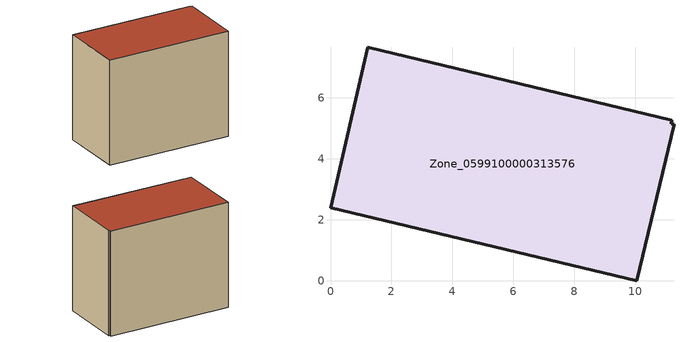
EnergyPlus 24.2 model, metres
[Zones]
Zone_0599100000313576
 floor ground (C_G): 0,2.4 1.23,7.66 11.21,5.27 11.18,5.16 11.28,5.14 10.05,0 z0
 wall outside (C_F): 0,2.4 10.05,0 11.28,5.14 11.18,5.16 11.21,5.27 1.23,7.66 0,2.4 z0:8.61
 roof outside (C_R): 1.23,7.66 0,2.4 10.05,0 11.28,5.14 11.18,5.16 11.21,5.27 z8.61
[BUILDING]
Pand.0599100000313576: North Axis=0; Terrain=City; Loads Convergence Tolerance Value=0.04; Temperature Convergence Tolerance Value=0.4; Solar Distribution=FullExterior; Maximum Number of Warmup Days=25; Minimum Number of Warmup Days=1
[Site:Location]
Rotterdam.The.Hague.AP_ZH_NLD Design_Conditions: Latitude=51.96; Longitude=4.45; Time Zone=1; Elevation=-4.5
[SITE:GROUNDTEMPERATURE:BUILDINGSURFACE]
18, 18, 18, 18, 18, 18, 18, 18, 18, 18, 18, 18
[MATERIAL] Thermal Absorptance=0.9; Solar Absorptance=0.7; Visible Absorptance=0.7
Name | Roughness | Thickness | Conductivity | Density | Specific Heat
G.TI.1992-2005 | MediumSmooth | 0.15 | 0.06 | 540 | 1210
F.TI.1992-2005 | Rough | 0.3 | 0.12 | 1920 | 840
R.TI.1992-2005 | MediumRough | 0.2 | 0.08 | 1500 | 1000
[CONSTRUCTION]
C_G: G.TI.1992-2005
C_F: F.TI.1992-2005
C_R: R.TI.1992-2005
[ZONE]
Zone_0599100000313576: Type=1; Multiplier=1; Ceiling Height=Autocalculate; Volume=Autocalculate; Floor Area=autocalculate; Part of Total Floor Area=Yes
[ZONEINFILTRATION:DESIGNFLOWRATE]
Infil_Zone_0599100000313576: Zone or ZoneList or Space or SpaceList=Zone_0599100000313576; Schedule=AlwaysOn; Design Flow Rate Calculation Method=Flow/Area; Flow Rate per Floor Area=0.0015; Constant Term Coefficient=1; Temperature Term Coefficient=0; Velocity Term Coefficient=0; Velocity Squared Term Coefficient=0
[HVACTEMPLATE:ZONE:IDEALLOADSAIRSYSTEM]
Zone_0599100000313576: Maximum Heating Supply Air Temperature=50; Minimum Cooling Supply Air Temperature=13; Maximum Heating Supply Air Humidity Ratio=0.0156; Minimum Cooling Supply Air Humidity Ratio=0.0077; Heating Limit=NoLimit; Cooling Limit=NoLimit; Dehumidification Control Type=ConstantSensibleHeatRatio; Cooling Sensible Heat Ratio=0.7; Dehumidification Setpoint=60; Humidification Control Type=None; Humidification Setpoint=30; Outdoor Air Method=None; Outdoor Air Flow Rate per Person=0.00944; Outdoor Air Flow Rate per Zone Floor Area=0; Outdoor Air Flow Rate per Zone=0; Demand Controlled Ventilation Type=None; Outdoor Air Economizer Type=NoEconomizer; Heat Recovery Type=None; Sensible Heat Recovery Effectiveness=0.7; Latent Heat Recovery Effectiveness=0.65
[ZONECONTROL:THERMOSTAT]
ThermostatControl_Zone_0599100000313576: Zone or ZoneList=Zone_0599100000313576; Control Type Schedule=DualSetpointControlType; Control 1=Thermostat_Zone_0599100000313576; Temperature Difference Between Cutout And Setpoint=0
[THERMOSTATSETPOINT:DUALSETPOINT]
Thermostat_Zone_0599100000313576: Heating Setpoint Temperature Schedule=HeatingSetpoint_Zone_0599100000313576; Cooling Setpoint Temperature Schedule=CoolingSetpoint_Zone_0599100000313576
[SCHEDULE:COMPACT]
HeatingSetpoint_Zone_0599100000313576: Through: 12/31, For: AllDays, Until: 24:00, 21
CoolingSetpoint_Zone_0599100000313576: Through: 12/31, For: AllDays, Until: 24:00, 24
DualSetpointControlType: Through: 12/31, For: AllDays, Until: 24:00, 4
AlwaysOn: Through: 12/31, For: AllDays, Until: 24:00, 1
